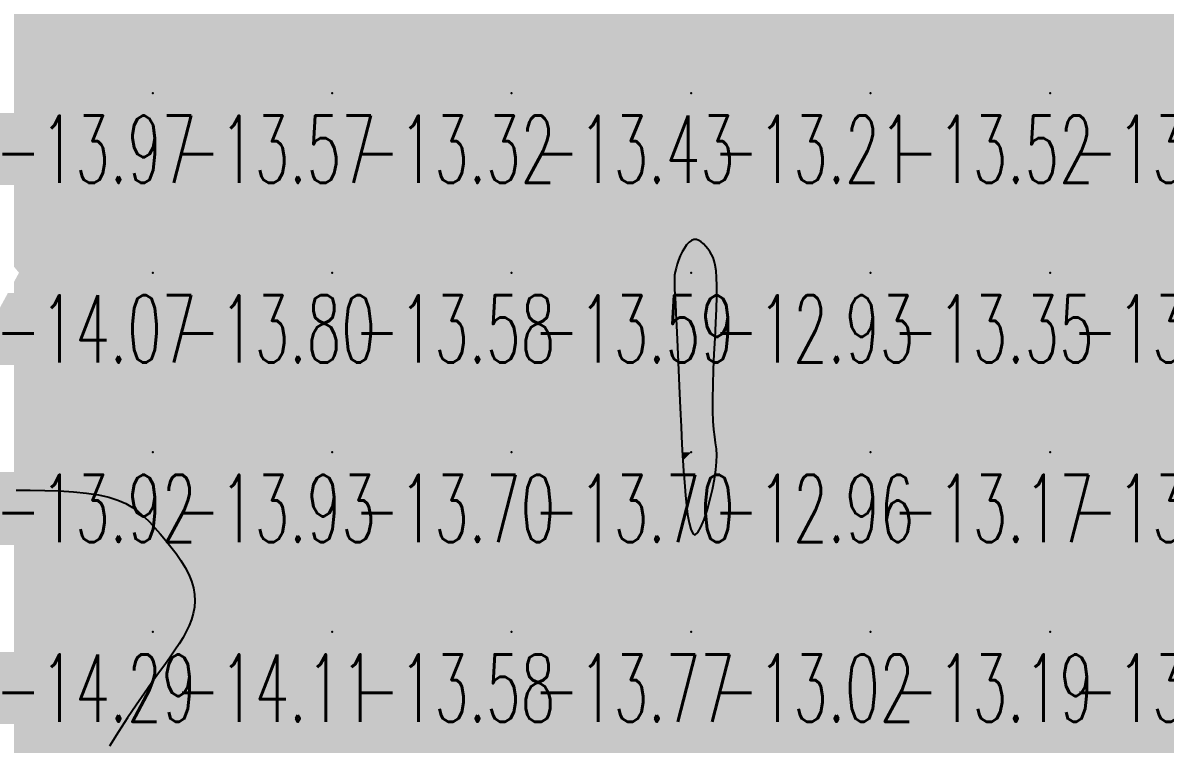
# Model space of a CAD drawing. Header units: millimetres. Extents: x 88261 to 90953, y 390274 to 392322.
# Drawn here: x 89523 to 89586.7, y 391981 to 392021.2 of the extents above; entities that cross this region are included whole.
import ezdxf
from ezdxf.enums import TextEntityAlignment as Align

# ---------------------------------------------------------------- set-up
doc = ezdxf.new("R2010")
doc.units = ezdxf.units.MM
doc.header["$LTSCALE"] = 25
for name, color, linetype in [('CN_03_00', 7, 'Continuous'), ('COTEAlt', 7, 'Continuous'), ('TN_COLORIAGE', 7, 'Continuous')]:
    doc.layers.add(name, color=color, linetype=linetype)
doc.styles.add('Simplex 1.0', font='Simplex.shx', dxfattribs={"width": 0.99, "height": 2.5})
doc.styles.get("Standard").update_dxf_attribs({"font": 'times.ttf'})

# ---------------------------------------------------------------- blocks, each defined once
blk = doc.blocks.new('COTE')
at = {"color": 0}
blk.add_point((0, 0), dxfattribs=at)
at = {"layer": 'COTEAlt'}
blk.add_attdef('ALT', text='', height=3.75, dxfattribs=at).set_placement((1.25, -1.25), align=Align.TOP_LEFT)

msp = doc.modelspace()

# ---------------------------------------------------------------- linework, layer by layer
at = {"layer": 'CN_03_00', "elevation": -13, "flags": 128}
msp.add_lwpolyline([(89561.67, 391996.711), (89561.675, 391997.089), (89561.655, 391997.43), (89561.617, 391997.762), (89561.57, 391998.111), (89561.522, 391998.506), (89561.481, 391998.973), (89561.457, 391999.539), (89561.455, 392000.222), (89561.471, 392001), (89561.502, 392001.843), (89561.541, 392002.718), (89561.583, 392003.595), (89561.624, 392004.443), (89561.657, 392005.229), (89561.678, 392005.924), (89561.682, 392006.503), (89561.67, 392006.974), (89561.641, 392007.353), (89561.598, 392007.656), (89561.54, 392007.897), (89561.469, 392008.094), (89561.385, 392008.26), (89561.29, 392008.413), (89561.183, 392008.563), (89561.068, 392008.708), (89560.945, 392008.839), (89560.815, 392008.95), (89560.681, 392009.033), (89560.544, 392009.081), (89560.406, 392009.086), (89560.268, 392009.041), (89560.132, 392008.942), (89560, 392008.795), (89559.874, 392008.612), (89559.756, 392008.401), (89559.648, 392008.174), (89559.553, 392007.941), (89559.472, 392007.711), (89559.408, 392007.494), (89559.362, 392007.297), (89559.332, 392007.105), (89559.318, 392006.898), (89559.316, 392006.658), (89559.326, 392006.365), (89559.345, 392006.002), (89559.371, 392005.547), (89559.403, 392004.983), (89559.438, 392004.3), (89559.476, 392003.52), (89559.515, 392002.678), (89559.554, 392001.806), (89559.592, 392000.938), (89559.629, 392000.106), (89559.662, 391999.343), (89559.691, 391998.682), (89559.715, 391998.147), (89559.736, 391997.718), (89559.753, 391997.368), (89559.77, 391997.068), (89559.788, 391996.791), (89559.808, 391996.507), (89559.831, 391996.188), (89559.859, 391995.806), (89559.894, 391995.344), (89559.937, 391994.827), (89559.991, 391994.293), (89560.057, 391993.778), (89560.136, 391993.32), (89560.232, 391992.955), (89560.345, 391992.72), (89560.478, 391992.653), (89560.631, 391992.778), (89560.797, 391993.07), (89560.969, 391993.492), (89561.138, 391994.008), (89561.297, 391994.581), (89561.437, 391995.173), (89561.551, 391995.749), (89561.63, 391996.27), (89561.67, 391996.711)], close=True, dxfattribs=at)
at = {"layer": 'CN_03_00', "elevation": -14, "flags": 128}
msp.add_lwpolyline([(89522.641, 391995.14), (89523.427, 391995.137), (89524.236, 391995.123), (89525.044, 391995.094), (89525.829, 391995.046), (89526.567, 391994.974), (89527.234, 391994.875), (89527.815, 391994.744), (89528.315, 391994.582), (89528.749, 391994.391), (89529.128, 391994.172), (89529.467, 391993.926), (89529.777, 391993.655), (89530.072, 391993.36), (89530.365, 391993.042), (89530.666, 391992.703), (89530.969, 391992.347), (89531.268, 391991.978), (89531.555, 391991.598), (89531.821, 391991.213), (89532.058, 391990.825), (89532.26, 391990.439), (89532.417, 391990.058), (89532.525, 391989.686), (89532.585, 391989.322), (89532.599, 391988.965), (89532.573, 391988.614), (89532.508, 391988.269), (89532.409, 391987.928), (89532.279, 391987.591), (89532.122, 391987.257), (89531.939, 391986.922), (89531.73, 391986.58), (89531.493, 391986.221), (89531.224, 391985.834), (89530.921, 391985.411), (89530.583, 391984.942), (89530.206, 391984.418), (89529.788, 391983.828), (89529.33, 391983.168), (89528.844, 391982.448), (89528.344, 391981.681), (89527.844, 391980.881)], dxfattribs=at)
at = {"layer": 'TN_COLORIAGE', "color": 221}
for points in [[(89520.249, 392027.239, -13.634), (89520.249, 392017.239, -13.634), (89530.249, 392027.239, -13.634)], [(89520.249, 392017.239, -13.634), (89530.249, 392017.239, -13.634), (89530.249, 392027.239, -13.634)], [(89530.249, 392027.239, -13.086), (89530.249, 392017.239, -13.086), (89540.249, 392027.239, -13.086)], [(89530.249, 392017.239, -13.086), (89540.249, 392017.239, -13.086), (89540.249, 392027.239, -13.086)], [(89540.249, 392017.239, -13.153), (89550.249, 392017.239, -13.153), (89550.249, 392027.239, -13.153)], [(89540.249, 392027.239, -13.153), (89540.249, 392017.239, -13.153), (89550.249, 392027.239, -13.153)], [(89550.249, 392027.239, -13.088), (89550.249, 392017.239, -13.088), (89560.249, 392027.239, -13.088)], [(89550.249, 392017.239, -13.088), (89560.249, 392017.239, -13.088), (89560.249, 392027.239, -13.088)], [(89560.249, 392027.239, -13.656), (89560.249, 392017.239, -13.656), (89570.249, 392027.239, -13.656)], [(89560.249, 392017.239, -13.656), (89570.249, 392017.239, -13.656), (89570.249, 392027.239, -13.656)], [(89577.622, 392027.239, -13.522), (89578.208, 392025.199, -13.522), (89570.249, 392027.239, -13.522), (89570.249, 392017.239, -13.522)], [(89585.381, 392027.239, -13.462), (89580.249, 392025.384, -13.462), (89590.249, 392027.239, -13.462), (89580.249, 392017.239, -13.462)], [(89590.249, 392023.58, -13.462), (89587.525, 392017.239, -13.462), (89590.249, 392027.239, -13.462), (89580.249, 392017.239, -13.462)], [(89578.208, 392025.199, -13.462), (89580.249, 392025.384, -13.462), (89570.249, 392017.239, -13.462), (89580.249, 392017.239, -13.462)], [(89520.249, 392014.097, -13.569), (89521.642, 392008.633, -13.569), (89520.249, 392017.239, -13.569), (89530.249, 392017.239, -13.569)], [(89522.801, 392007.239, -13.569), (89521.642, 392008.633, -13.569), (89530.249, 392007.239, -13.569), (89530.249, 392017.239, -13.569)], [(89530.249, 392017.239, -13.325), (89530.249, 392007.239, -13.325), (89540.249, 392017.239, -13.325)], [(89530.249, 392007.239, -13.325), (89540.249, 392007.239, -13.325), (89540.249, 392017.239, -13.325)], [(89540.249, 392007.239, -13.43), (89550.249, 392007.239, -13.43), (89550.249, 392017.239, -13.43)], [(89540.249, 392017.239, -13.43), (89540.249, 392007.239, -13.43), (89550.249, 392017.239, -13.43)], [(89550.249, 392007.239, -13), (89559.208, 392007.239, -13), (89560.249, 392017.239, -13), (89560.249, 392009.653, -13)], [(89550.249, 392017.239, -13.215), (89550.249, 392007.239, -13.215), (89560.249, 392017.239, -13.215)], [(89570.249, 392017.239, -13), (89561.406, 392008.396, -13), (89560.249, 392017.239, -13), (89560.249, 392009.653, -13)], [(89570.249, 392017.239, -13), (89561.406, 392008.396, -13), (89570.249, 392007.239, -13), (89561.866, 392007.239, -13)], [(89570.249, 392017.239, -13.462), (89570.249, 392007.239, -13.462), (89580.249, 392017.239, -13.462)], [(89570.249, 392007.239, -13.462), (89580.249, 392007.239, -13.462), (89580.249, 392017.239, -13.462)], [(89587.525, 392017.239, -13.378), (89587.804, 392014.794, -13.378), (89580.249, 392017.239, -13.378), (89580.249, 392007.239, -13.378)], [(89590.249, 392008.101, -13.378), (89587.804, 392014.794, -13.378), (89590.249, 392007.239, -13.378), (89580.249, 392007.239, -13.378)], [(89520.249, 392002.568, -13.796), (89522.801, 392007.239, -13.796), (89520.249, 391997.239, -13.796), (89530.249, 392007.239, -13.796)], [(89520.249, 391997.239, -13.796), (89530.249, 391997.239, -13.796), (89530.249, 392007.239, -13.796)], [(89530.249, 392007.239, -13.584), (89530.249, 391997.239, -13.584), (89540.249, 392007.239, -13.584)], [(89530.249, 391997.239, -13.584), (89540.249, 391997.239, -13.584), (89540.249, 392007.239, -13.584)], [(89540.249, 391997.239, -13.588), (89550.249, 391997.239, -13.588), (89550.249, 392007.239, -13.588)], [(89540.249, 392007.239, -13.588), (89540.249, 391997.239, -13.588), (89550.249, 392007.239, -13.588)], [(89550.249, 391997.239, -13), (89559.365, 392006.356, -13), (89550.249, 392007.239, -13), (89559.208, 392007.239, -13)], [(89561.866, 392007.239, -13.354), (89561.198, 391998.189, -13.354), (89570.249, 392007.239, -13.354)], [(89570.249, 392007.239, -13), (89561.198, 391998.189, -13), (89570.249, 391997.239, -13), (89562.084, 391997.239, -13)], [(89570.249, 392007.239, -13.378), (89570.249, 391997.239, -13.378), (89580.249, 392007.239, -13.378)], [(89570.249, 391997.239, -13.378), (89580.249, 391997.239, -13.378), (89580.249, 392007.239, -13.378)], [(89580.249, 392007.239, -13.981), (89580.249, 391997.239, -13.981), (89590.249, 392007.239, -13.981)], [(89580.249, 391997.239, -13.981), (89590.249, 391997.239, -13.981), (89590.249, 392007.239, -13.981)], [(89559.365, 392006.356, -13.705), (89559.748, 391997.239, -13.705), (89550.249, 391997.239, -13.705)], [(89528.227, 391995.218, -13.92), (89520.249, 391995.109, -13.92), (89530.249, 391997.239, -13.92), (89520.249, 391997.239, -13.92)], [(89530.249, 391993.269, -13.925), (89528.227, 391995.218, -13.925), (89530.249, 391997.239, -13.925)], [(89530.249, 391993.269, -13.697), (89532.969, 391989.96, -13.697), (89530.249, 391997.239, -13.697), (89540.249, 391997.239, -13.697)], [(89532.969, 391989.96, -13.582), (89532.378, 391987.239, -13.582), (89540.249, 391997.239, -13.582), (89540.249, 391987.239, -13.582)], [(89540.249, 391997.239, -13.705), (89540.249, 391987.239, -13.705), (89550.249, 391997.239, -13.705)], [(89540.249, 391987.239, -13.705), (89550.249, 391987.239, -13.705), (89550.249, 391997.239, -13.705)], [(89550.249, 391987.239, -13), (89559.79, 391996.78, -13), (89550.249, 391997.239, -13), (89559.748, 391997.239, -13)], [(89560.249, 391987.239, -13.165), (89570.249, 391987.239, -13.165), (89570.249, 391997.239, -13.165)], [(89570.249, 391997.239, -13), (89562.084, 391997.239, -13), (89560.249, 391987.239, -13), (89560.249, 391990.474, -13)], [(89570.249, 391997.239, -13.884), (89570.249, 391987.239, -13.884), (89580.249, 391997.239, -13.884)], [(89570.249, 391987.239, -13.884), (89580.249, 391987.239, -13.884), (89580.249, 391997.239, -13.884)], [(89580.249, 391997.239, -13.851), (89580.249, 391987.239, -13.851), (89590.249, 391997.239, -13.851)], [(89580.249, 391987.239, -13.851), (89590.249, 391987.239, -13.851), (89590.249, 391997.239, -13.851)], [(89550.249, 391987.239, -13), (89559.79, 391996.78, -13), (89560.249, 391987.239, -13), (89560.249, 391990.474, -13)], [(89530.249, 391984.623, -13.582), (89532.378, 391987.239, -13.582), (89530.249, 391977.239, -13.582), (89540.249, 391987.239, -13.582)], [(89530.249, 391977.239, -13.582), (89540.249, 391977.239, -13.582), (89540.249, 391987.239, -13.582)], [(89540.249, 391987.239, -13.772), (89540.249, 391977.239, -13.772), (89550.249, 391987.239, -13.772)], [(89540.249, 391977.239, -13.772), (89550.249, 391977.239, -13.772), (89550.249, 391987.239, -13.772)], [(89550.249, 391987.239, -13.018), (89550.249, 391977.239, -13.018), (89560.249, 391987.239, -13.018)], [(89550.249, 391977.239, -13.018), (89560.249, 391977.239, -13.018), (89560.249, 391987.239, -13.018)], [(89560.249, 391987.239, -13.191), (89560.249, 391977.239, -13.191), (89570.249, 391987.239, -13.191)], [(89560.249, 391977.239, -13.191), (89570.249, 391977.239, -13.191), (89570.249, 391987.239, -13.191)], [(89570.249, 391987.239, -13.708), (89570.249, 391977.239, -13.708), (89580.249, 391987.239, -13.708)], [(89570.249, 391977.239, -13.708), (89580.249, 391977.239, -13.708), (89580.249, 391987.239, -13.708)], [(89580.249, 391987.239, -13.657), (89580.249, 391977.239, -13.657), (89590.249, 391987.239, -13.657)], [(89580.249, 391977.239, -13.657), (89590.249, 391977.239, -13.657), (89590.249, 391987.239, -13.657)], [(89530.249, 391984.623, -13.681), (89525.357, 391977.239, -13.681), (89530.249, 391977.239, -13.681)]]:
    msp.add_solid(points, dxfattribs=at)
at = {"layer": 'TN_COLORIAGE', "color": 211}
for points in [[(89560.249, 392009.653, -12.932), (89559.208, 392007.239, -12.932), (89560.249, 392007.239, -12.932)], [(89560.249, 392009.653, -12.932), (89561.406, 392008.396, -12.932), (89560.249, 392007.239, -12.932)], [(89561.866, 392007.239, -12.932), (89561.406, 392008.396, -12.932), (89560.249, 392007.239, -12.932)], [(89559.208, 392007.239, -12.932), (89559.365, 392006.356, -12.932), (89560.249, 392007.239, -12.932)], [(89559.748, 391997.239, -12.932), (89559.365, 392006.356, -12.932), (89560.249, 391997.239, -12.932), (89560.249, 392007.239, -12.932)], [(89561.198, 391998.189, -12.932), (89561.866, 392007.239, -12.932), (89560.249, 391997.239, -12.932), (89560.249, 392007.239, -12.932)], [(89562.084, 391997.239, -12.963), (89561.198, 391998.189, -12.963), (89560.249, 391997.239, -12.963)], [(89559.748, 391997.239, -12.963), (89559.79, 391996.78, -12.963), (89560.249, 391997.239, -12.963)], [(89560.249, 391990.474, -12.963), (89559.79, 391996.78, -12.963), (89560.249, 391997.239, -12.963)], [(89560.249, 391990.474, -12.963), (89562.084, 391997.239, -12.963), (89560.249, 391997.239, -12.963)]]:
    msp.add_solid(points, dxfattribs=at)
at = {"layer": 'TN_COLORIAGE', "color": 231}
for points in [[(89520.249, 391987.239, -14), (89528.227, 391995.218, -14), (89530.249, 391987.239, -14), (89530.249, 391993.269, -14)], [(89520.249, 391995.109, -14.294), (89528.227, 391995.218, -14.294), (89520.249, 391987.239, -14.294)], [(89532.969, 391989.96, -14.113), (89530.249, 391993.269, -14.113), (89530.249, 391987.239, -14.113)], [(89532.378, 391987.239, -14.113), (89532.969, 391989.96, -14.113), (89530.249, 391987.239, -14.113)], [(89520.249, 391987.239, -14.113), (89520.249, 391977.239, -14.113), (89530.249, 391987.239, -14.113)], [(89520.249, 391977.239, -14), (89525.357, 391977.239, -14), (89530.249, 391987.239, -14), (89530.249, 391984.623, -14)], [(89532.378, 391987.239, -14.113), (89530.249, 391984.623, -14.113), (89530.249, 391987.239, -14.113)]]:
    msp.add_solid(points, dxfattribs=at)

# ---------------------------------------------------------------- block references
at = {"layer": 'COTEAlt'}
ref = msp.add_blockref('COTE', (89520.249, 392017.239), dxfattribs=at)
ref.add_attrib('ALT', '-13.97', dxfattribs={"height": 3.75, "style": 'Simplex 1.0', "width": 0.6}).set_placement((89521.499, 392015.989), align=Align.TOP_LEFT)
ref = msp.add_blockref('COTE', (89530.249, 392017.239), dxfattribs=at)
ref.add_attrib('ALT', '-13.57', dxfattribs={"height": 3.75, "style": 'Simplex 1.0', "width": 0.6}).set_placement((89531.499, 392015.989), align=Align.TOP_LEFT)
ref = msp.add_blockref('COTE', (89540.249, 392017.239), dxfattribs=at)
ref.add_attrib('ALT', '-13.32', dxfattribs={"height": 3.75, "style": 'Simplex 1.0', "width": 0.6}).set_placement((89541.499, 392015.989), align=Align.TOP_LEFT)
ref = msp.add_blockref('COTE', (89550.249, 392017.239), dxfattribs=at)
ref.add_attrib('ALT', '-13.43', dxfattribs={"height": 3.75, "style": 'Simplex 1.0', "width": 0.6}).set_placement((89551.499, 392015.989), align=Align.TOP_LEFT)
ref = msp.add_blockref('COTE', (89560.249, 392017.239), dxfattribs=at)
ref.add_attrib('ALT', '-13.21', dxfattribs={"height": 3.75, "style": 'Simplex 1.0', "width": 0.6}).set_placement((89561.499, 392015.989), align=Align.TOP_LEFT)
ref = msp.add_blockref('COTE', (89570.249, 392017.239), dxfattribs=at)
ref.add_attrib('ALT', '-13.52', dxfattribs={"height": 3.75, "style": 'Simplex 1.0', "width": 0.6}).set_placement((89571.499, 392015.989), align=Align.TOP_LEFT)
ref = msp.add_blockref('COTE', (89580.249, 392017.239), dxfattribs=at)
ref.add_attrib('ALT', '-13.46', dxfattribs={"height": 3.75, "style": 'Simplex 1.0', "width": 0.6}).set_placement((89581.499, 392015.989), align=Align.TOP_LEFT)
ref = msp.add_blockref('COTE', (89520.249, 392007.239), dxfattribs=at)
ref.add_attrib('ALT', '-14.07', dxfattribs={"height": 3.75, "style": 'Simplex 1.0', "width": 0.6}).set_placement((89521.499, 392005.989), align=Align.TOP_LEFT)
ref = msp.add_blockref('COTE', (89530.249, 392007.239), dxfattribs=at)
ref.add_attrib('ALT', '-13.80', dxfattribs={"height": 3.75, "style": 'Simplex 1.0', "width": 0.6}).set_placement((89531.499, 392005.989), align=Align.TOP_LEFT)
ref = msp.add_blockref('COTE', (89540.249, 392007.239), dxfattribs=at)
ref.add_attrib('ALT', '-13.58', dxfattribs={"height": 3.75, "style": 'Simplex 1.0', "width": 0.6}).set_placement((89541.499, 392005.989), align=Align.TOP_LEFT)
ref = msp.add_blockref('COTE', (89550.249, 392007.239), dxfattribs=at)
ref.add_attrib('ALT', '-13.59', dxfattribs={"height": 3.75, "style": 'Simplex 1.0', "width": 0.6}).set_placement((89551.499, 392005.989), align=Align.TOP_LEFT)
ref = msp.add_blockref('COTE', (89560.249, 392007.239), dxfattribs=at)
ref.add_attrib('ALT', '-12.93', dxfattribs={"height": 3.75, "style": 'Simplex 1.0', "width": 0.6}).set_placement((89561.499, 392005.989), align=Align.TOP_LEFT)
ref = msp.add_blockref('COTE', (89570.249, 392007.239), dxfattribs=at)
ref.add_attrib('ALT', '-13.35', dxfattribs={"height": 3.75, "style": 'Simplex 1.0', "width": 0.6}).set_placement((89571.499, 392005.989), align=Align.TOP_LEFT)
ref = msp.add_blockref('COTE', (89580.249, 392007.239), dxfattribs=at)
ref.add_attrib('ALT', '-13.38', dxfattribs={"height": 3.75, "style": 'Simplex 1.0', "width": 0.6}).set_placement((89581.499, 392005.989), align=Align.TOP_LEFT)
ref = msp.add_blockref('COTE', (89520.249, 391997.239), dxfattribs=at)
ref.add_attrib('ALT', '-13.92', dxfattribs={"height": 3.75, "style": 'Simplex 1.0', "width": 0.6}).set_placement((89521.499, 391995.989), align=Align.TOP_LEFT)
ref = msp.add_blockref('COTE', (89530.249, 391997.239), dxfattribs=at)
ref.add_attrib('ALT', '-13.93', dxfattribs={"height": 3.75, "style": 'Simplex 1.0', "width": 0.6}).set_placement((89531.499, 391995.989), align=Align.TOP_LEFT)
ref = msp.add_blockref('COTE', (89540.249, 391997.239), dxfattribs=at)
ref.add_attrib('ALT', '-13.70', dxfattribs={"height": 3.75, "style": 'Simplex 1.0', "width": 0.6}).set_placement((89541.499, 391995.989), align=Align.TOP_LEFT)
ref = msp.add_blockref('COTE', (89550.249, 391997.239), dxfattribs=at)
ref.add_attrib('ALT', '-13.70', dxfattribs={"height": 3.75, "style": 'Simplex 1.0', "width": 0.6}).set_placement((89551.499, 391995.989), align=Align.TOP_LEFT)
ref = msp.add_blockref('COTE', (89560.249, 391997.239), dxfattribs=at)
ref.add_attrib('ALT', '-12.96', dxfattribs={"height": 3.75, "style": 'Simplex 1.0', "width": 0.6}).set_placement((89561.499, 391995.989), align=Align.TOP_LEFT)
ref = msp.add_blockref('COTE', (89570.249, 391997.239), dxfattribs=at)
ref.add_attrib('ALT', '-13.17', dxfattribs={"height": 3.75, "style": 'Simplex 1.0', "width": 0.6}).set_placement((89571.499, 391995.989), align=Align.TOP_LEFT)
ref = msp.add_blockref('COTE', (89580.249, 391997.239), dxfattribs=at)
ref.add_attrib('ALT', '-13.88', dxfattribs={"height": 3.75, "style": 'Simplex 1.0', "width": 0.6}).set_placement((89581.499, 391995.989), align=Align.TOP_LEFT)
ref = msp.add_blockref('COTE', (89520.249, 391987.239), dxfattribs=at)
ref.add_attrib('ALT', '-14.29', dxfattribs={"height": 3.75, "style": 'Simplex 1.0', "width": 0.6}).set_placement((89521.499, 391985.989), align=Align.TOP_LEFT)
ref = msp.add_blockref('COTE', (89530.249, 391987.239), dxfattribs=at)
ref.add_attrib('ALT', '-14.11', dxfattribs={"height": 3.75, "style": 'Simplex 1.0', "width": 0.6}).set_placement((89531.499, 391985.989), align=Align.TOP_LEFT)
ref = msp.add_blockref('COTE', (89540.249, 391987.239), dxfattribs=at)
ref.add_attrib('ALT', '-13.58', dxfattribs={"height": 3.75, "style": 'Simplex 1.0', "width": 0.6}).set_placement((89541.499, 391985.989), align=Align.TOP_LEFT)
ref = msp.add_blockref('COTE', (89550.249, 391987.239), dxfattribs=at)
ref.add_attrib('ALT', '-13.77', dxfattribs={"height": 3.75, "style": 'Simplex 1.0', "width": 0.6}).set_placement((89551.499, 391985.989), align=Align.TOP_LEFT)
ref = msp.add_blockref('COTE', (89560.249, 391987.239), dxfattribs=at)
ref.add_attrib('ALT', '-13.02', dxfattribs={"height": 3.75, "style": 'Simplex 1.0', "width": 0.6}).set_placement((89561.499, 391985.989), align=Align.TOP_LEFT)
ref = msp.add_blockref('COTE', (89570.249, 391987.239), dxfattribs=at)
ref.add_attrib('ALT', '-13.19', dxfattribs={"height": 3.75, "style": 'Simplex 1.0', "width": 0.6}).set_placement((89571.499, 391985.989), align=Align.TOP_LEFT)
ref = msp.add_blockref('COTE', (89580.249, 391987.239), dxfattribs=at)
ref.add_attrib('ALT', '-13.71', dxfattribs={"height": 3.75, "style": 'Simplex 1.0', "width": 0.6}).set_placement((89581.499, 391985.989), align=Align.TOP_LEFT)

doc.saveas('drawing.dxf')
